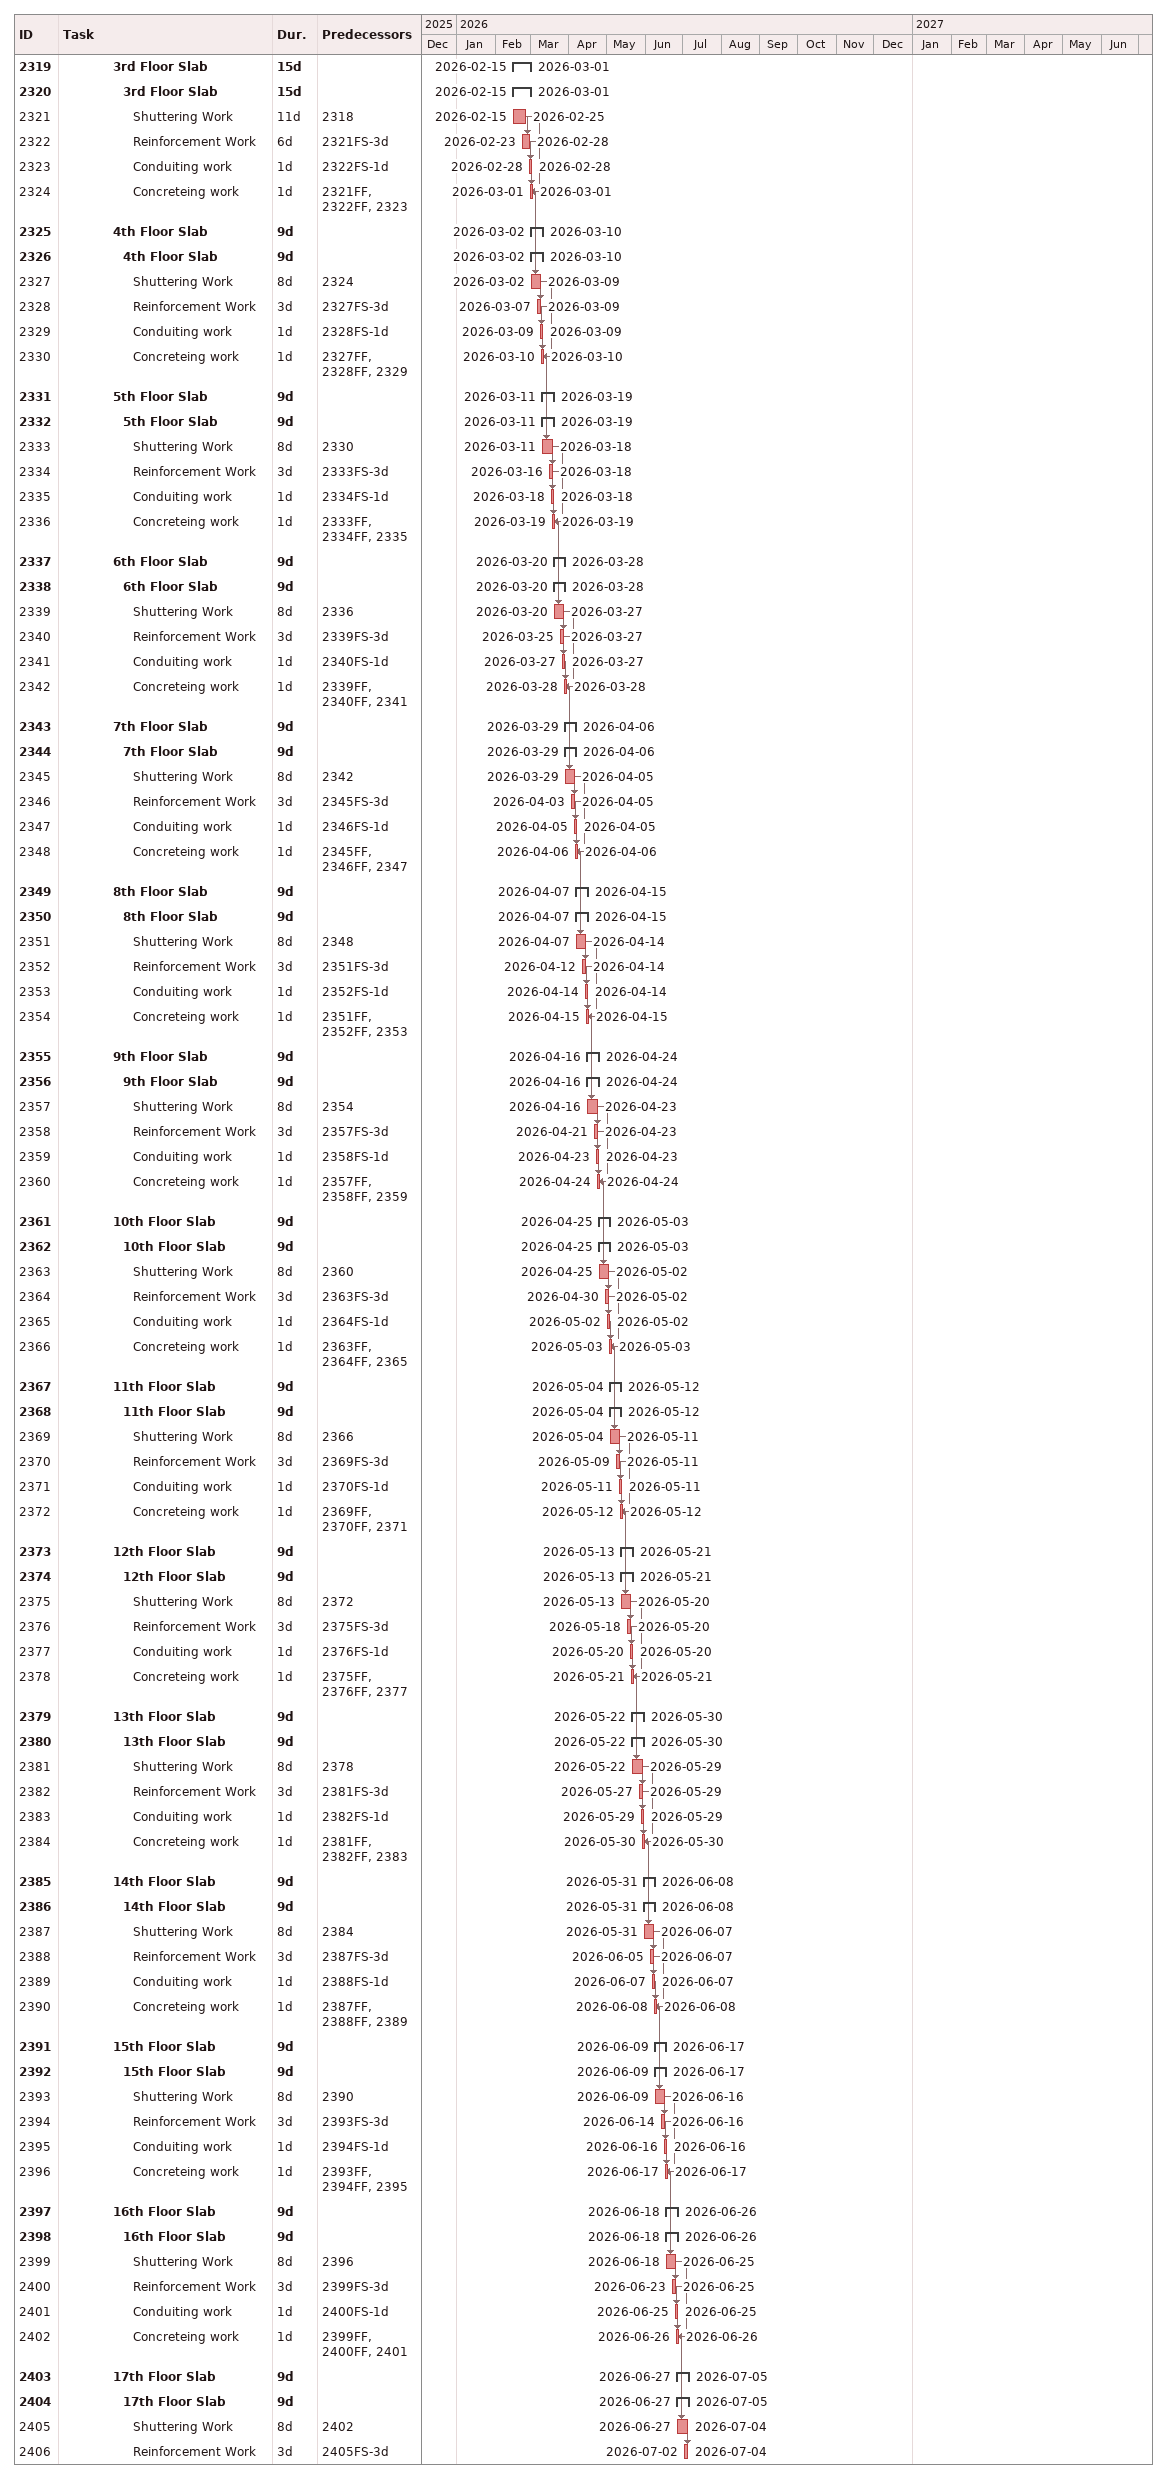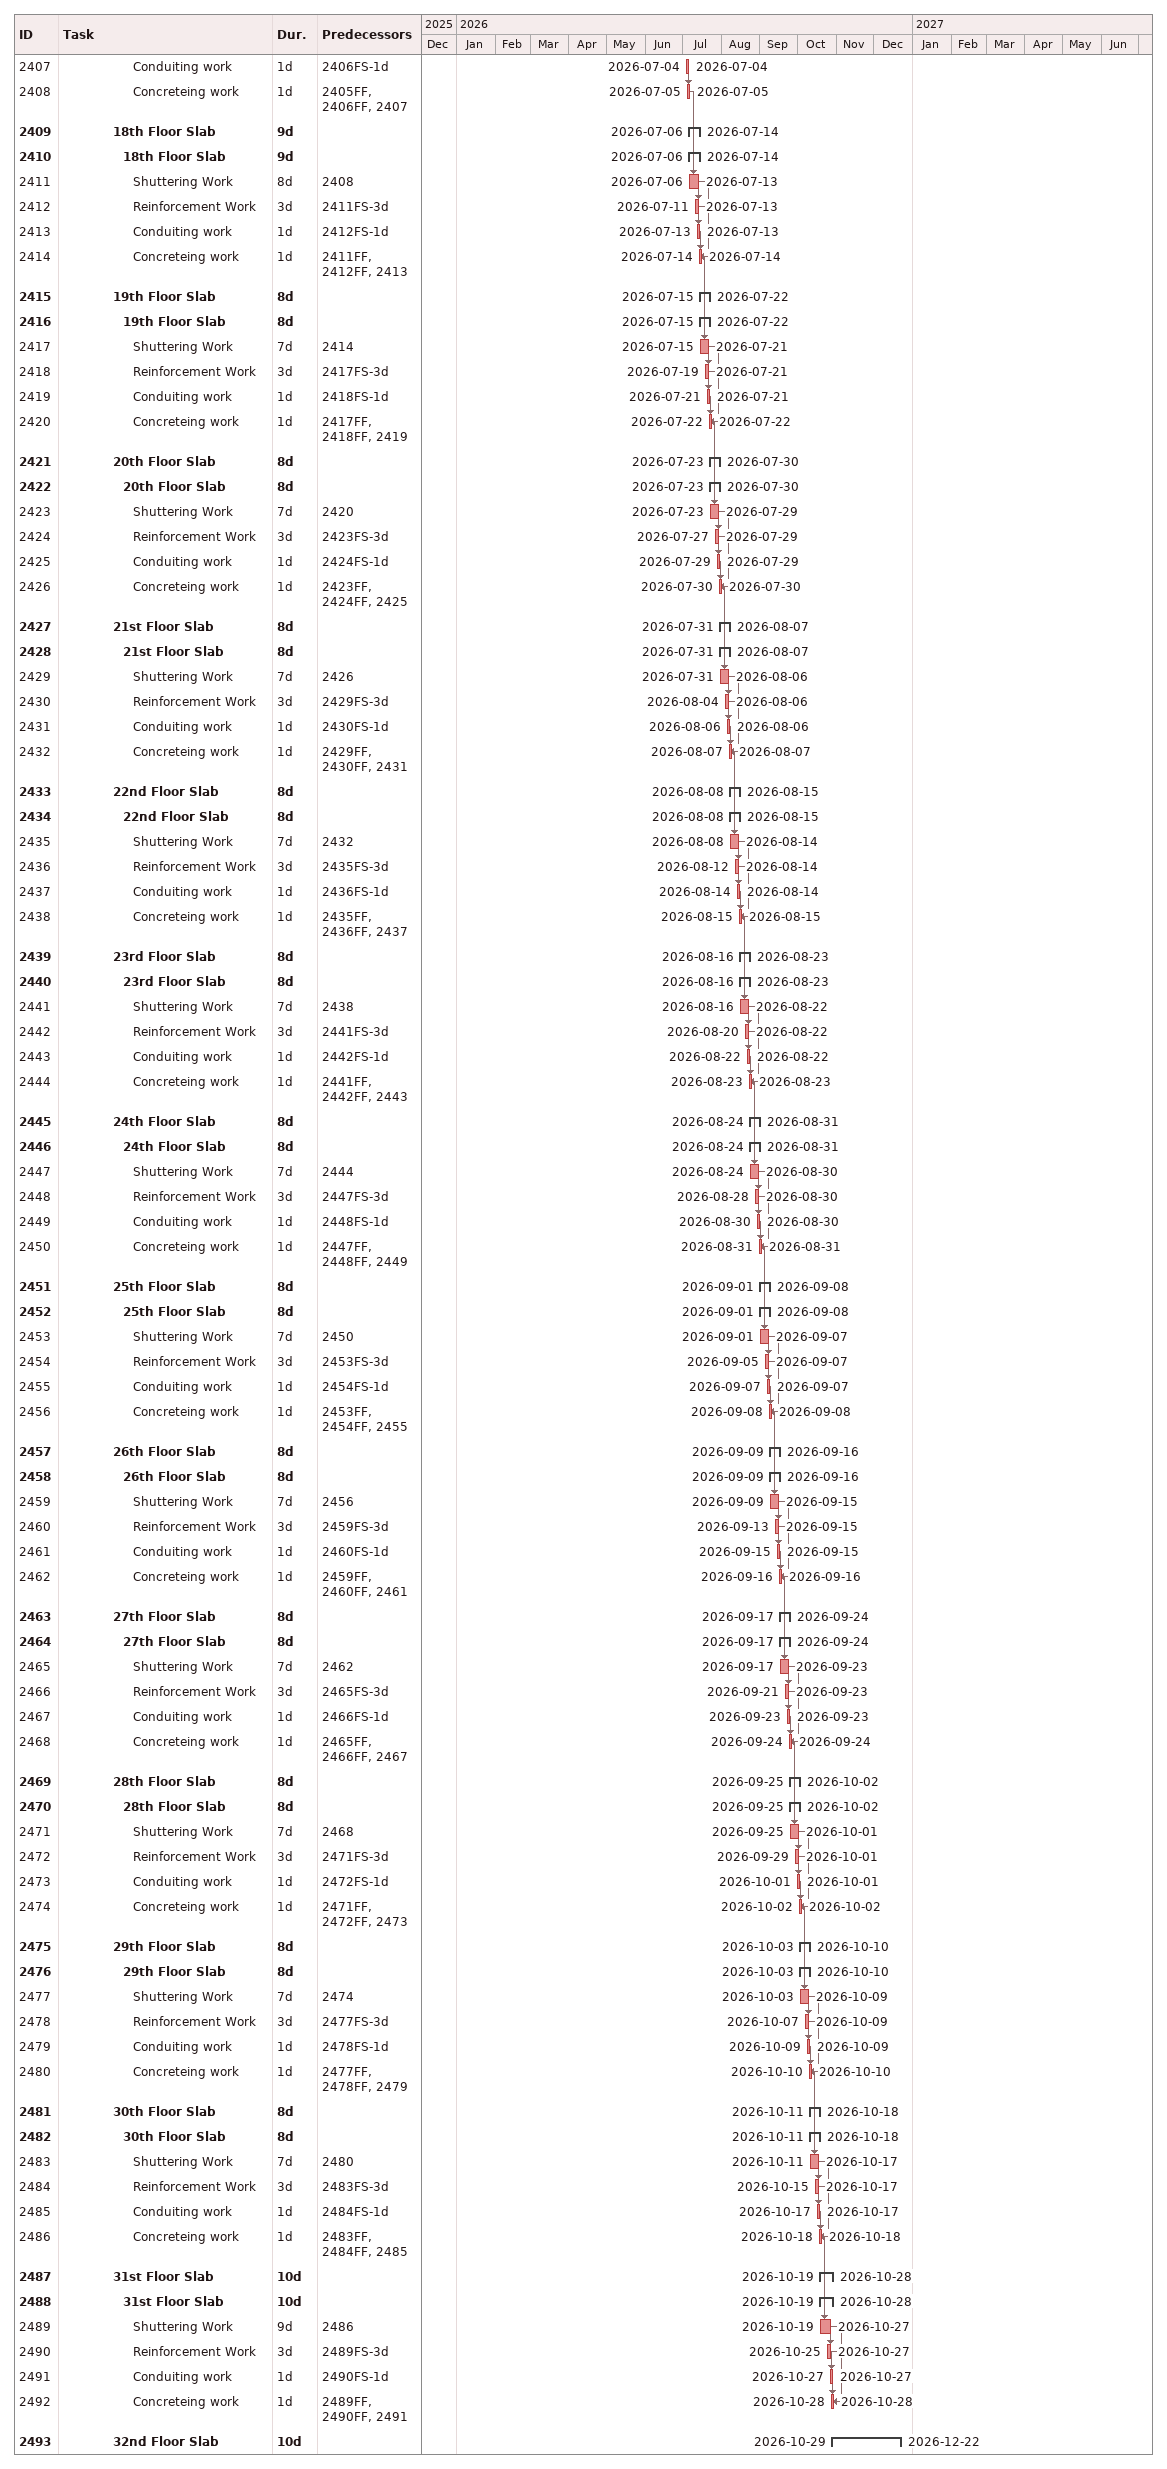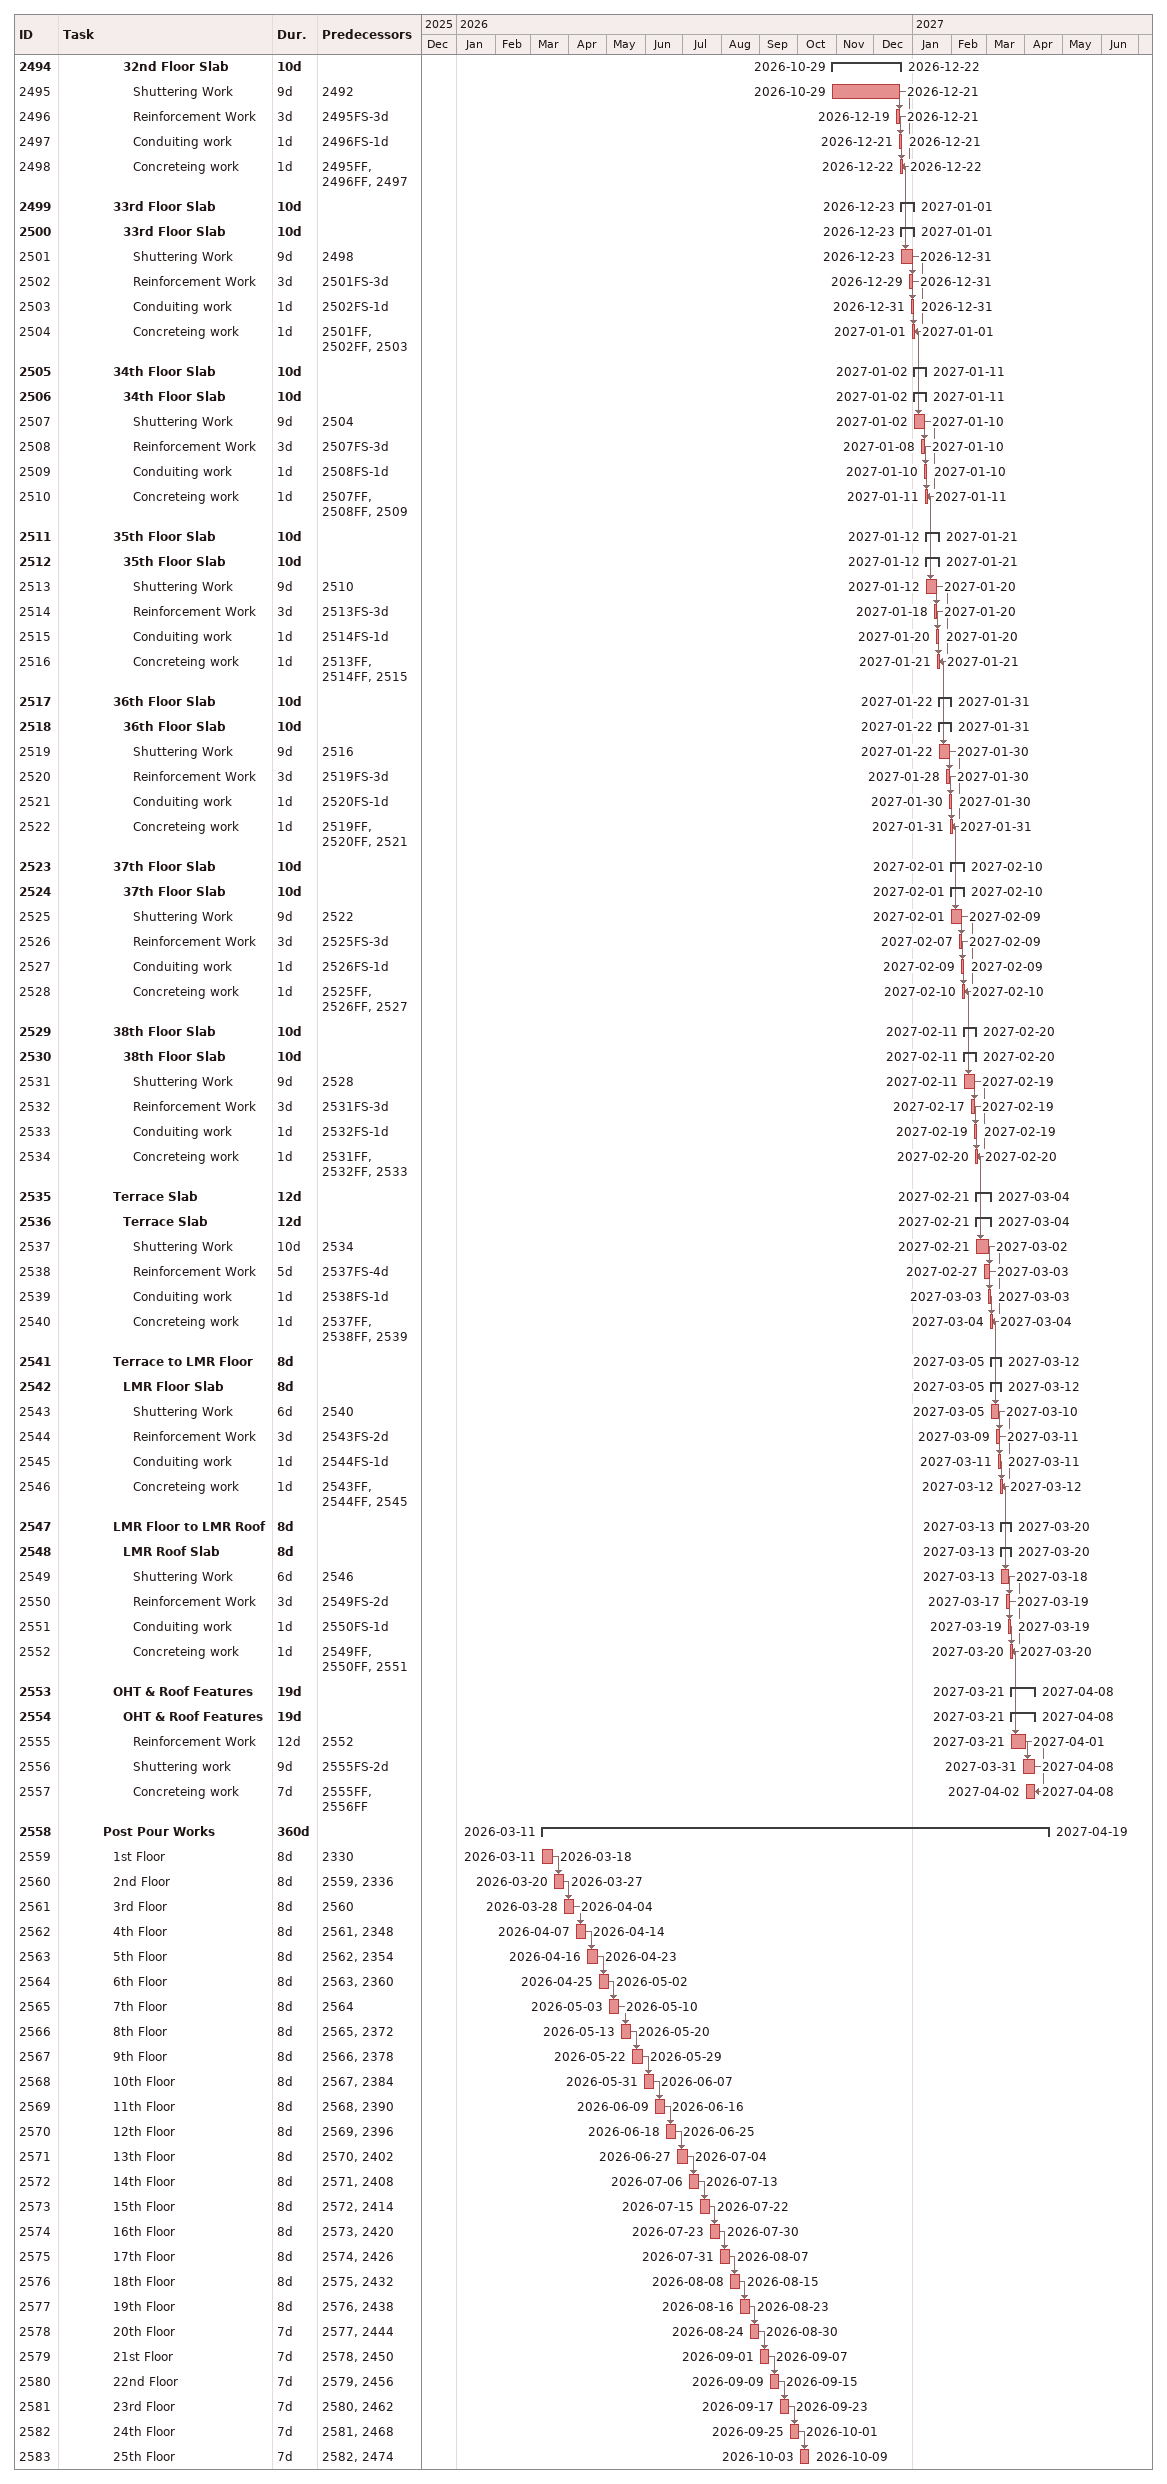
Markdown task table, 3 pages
| ID | Level | Task | Duration | Start | Finish | Predecessors |
|---|---|---|---|---|---|---|
| 2319 | 6 | **3rd Floor Slab** | 15d | 2026-02-15 | 2026-03-01 |  |
| 2320 | 7 | **3rd Floor Slab** | 15d | 2026-02-15 | 2026-03-01 |  |
| 2321 | 8 | Shuttering Work | 11d | 2026-02-15 | 2026-02-25 | 2318 |
| 2322 | 8 | Reinforcement Work | 6d | 2026-02-23 | 2026-02-28 | 2321FS-3d |
| 2323 | 8 | Conduiting work | 1d | 2026-02-28 | 2026-02-28 | 2322FS-1d |
| 2324 | 8 | Concreteing work | 1d | 2026-03-01 | 2026-03-01 | 2321FF, 2322FF, 2323 |
| 2325 | 6 | **4th Floor Slab** | 9d | 2026-03-02 | 2026-03-10 |  |
| 2326 | 7 | **4th Floor Slab** | 9d | 2026-03-02 | 2026-03-10 |  |
| 2327 | 8 | Shuttering Work | 8d | 2026-03-02 | 2026-03-09 | 2324 |
| 2328 | 8 | Reinforcement Work | 3d | 2026-03-07 | 2026-03-09 | 2327FS-3d |
| 2329 | 8 | Conduiting work | 1d | 2026-03-09 | 2026-03-09 | 2328FS-1d |
| 2330 | 8 | Concreteing work | 1d | 2026-03-10 | 2026-03-10 | 2327FF, 2328FF, 2329 |
| 2331 | 6 | **5th Floor Slab** | 9d | 2026-03-11 | 2026-03-19 |  |
| 2332 | 7 | **5th Floor Slab** | 9d | 2026-03-11 | 2026-03-19 |  |
| 2333 | 8 | Shuttering Work | 8d | 2026-03-11 | 2026-03-18 | 2330 |
| 2334 | 8 | Reinforcement Work | 3d | 2026-03-16 | 2026-03-18 | 2333FS-3d |
| 2335 | 8 | Conduiting work | 1d | 2026-03-18 | 2026-03-18 | 2334FS-1d |
| 2336 | 8 | Concreteing work | 1d | 2026-03-19 | 2026-03-19 | 2333FF, 2334FF, 2335 |
| 2337 | 6 | **6th Floor Slab** | 9d | 2026-03-20 | 2026-03-28 |  |
| 2338 | 7 | **6th Floor Slab** | 9d | 2026-03-20 | 2026-03-28 |  |
| 2339 | 8 | Shuttering Work | 8d | 2026-03-20 | 2026-03-27 | 2336 |
| 2340 | 8 | Reinforcement Work | 3d | 2026-03-25 | 2026-03-27 | 2339FS-3d |
| 2341 | 8 | Conduiting work | 1d | 2026-03-27 | 2026-03-27 | 2340FS-1d |
| 2342 | 8 | Concreteing work | 1d | 2026-03-28 | 2026-03-28 | 2339FF, 2340FF, 2341 |
| 2343 | 6 | **7th Floor Slab** | 9d | 2026-03-29 | 2026-04-06 |  |
| 2344 | 7 | **7th Floor Slab** | 9d | 2026-03-29 | 2026-04-06 |  |
| 2345 | 8 | Shuttering Work | 8d | 2026-03-29 | 2026-04-05 | 2342 |
| 2346 | 8 | Reinforcement Work | 3d | 2026-04-03 | 2026-04-05 | 2345FS-3d |
| 2347 | 8 | Conduiting work | 1d | 2026-04-05 | 2026-04-05 | 2346FS-1d |
| 2348 | 8 | Concreteing work | 1d | 2026-04-06 | 2026-04-06 | 2345FF, 2346FF, 2347 |
| 2349 | 6 | **8th Floor Slab** | 9d | 2026-04-07 | 2026-04-15 |  |
| 2350 | 7 | **8th Floor Slab** | 9d | 2026-04-07 | 2026-04-15 |  |
| 2351 | 8 | Shuttering Work | 8d | 2026-04-07 | 2026-04-14 | 2348 |
| 2352 | 8 | Reinforcement Work | 3d | 2026-04-12 | 2026-04-14 | 2351FS-3d |
| 2353 | 8 | Conduiting work | 1d | 2026-04-14 | 2026-04-14 | 2352FS-1d |
| 2354 | 8 | Concreteing work | 1d | 2026-04-15 | 2026-04-15 | 2351FF, 2352FF, 2353 |
| 2355 | 6 | **9th Floor Slab** | 9d | 2026-04-16 | 2026-04-24 |  |
| 2356 | 7 | **9th Floor Slab** | 9d | 2026-04-16 | 2026-04-24 |  |
| 2357 | 8 | Shuttering Work | 8d | 2026-04-16 | 2026-04-23 | 2354 |
| 2358 | 8 | Reinforcement Work | 3d | 2026-04-21 | 2026-04-23 | 2357FS-3d |
| 2359 | 8 | Conduiting work | 1d | 2026-04-23 | 2026-04-23 | 2358FS-1d |
| 2360 | 8 | Concreteing work | 1d | 2026-04-24 | 2026-04-24 | 2357FF, 2358FF, 2359 |
| 2361 | 6 | **10th Floor Slab** | 9d | 2026-04-25 | 2026-05-03 |  |
| 2362 | 7 | **10th Floor Slab** | 9d | 2026-04-25 | 2026-05-03 |  |
| 2363 | 8 | Shuttering Work | 8d | 2026-04-25 | 2026-05-02 | 2360 |
| 2364 | 8 | Reinforcement Work | 3d | 2026-04-30 | 2026-05-02 | 2363FS-3d |
| 2365 | 8 | Conduiting work | 1d | 2026-05-02 | 2026-05-02 | 2364FS-1d |
| 2366 | 8 | Concreteing work | 1d | 2026-05-03 | 2026-05-03 | 2363FF, 2364FF, 2365 |
| 2367 | 6 | **11th Floor Slab** | 9d | 2026-05-04 | 2026-05-12 |  |
| 2368 | 7 | **11th Floor Slab** | 9d | 2026-05-04 | 2026-05-12 |  |
| 2369 | 8 | Shuttering Work | 8d | 2026-05-04 | 2026-05-11 | 2366 |
| 2370 | 8 | Reinforcement Work | 3d | 2026-05-09 | 2026-05-11 | 2369FS-3d |
| 2371 | 8 | Conduiting work | 1d | 2026-05-11 | 2026-05-11 | 2370FS-1d |
| 2372 | 8 | Concreteing work | 1d | 2026-05-12 | 2026-05-12 | 2369FF, 2370FF, 2371 |
| 2373 | 6 | **12th Floor Slab** | 9d | 2026-05-13 | 2026-05-21 |  |
| 2374 | 7 | **12th Floor Slab** | 9d | 2026-05-13 | 2026-05-21 |  |
| 2375 | 8 | Shuttering Work | 8d | 2026-05-13 | 2026-05-20 | 2372 |
| 2376 | 8 | Reinforcement Work | 3d | 2026-05-18 | 2026-05-20 | 2375FS-3d |
| 2377 | 8 | Conduiting work | 1d | 2026-05-20 | 2026-05-20 | 2376FS-1d |
| 2378 | 8 | Concreteing work | 1d | 2026-05-21 | 2026-05-21 | 2375FF, 2376FF, 2377 |
| 2379 | 6 | **13th Floor Slab** | 9d | 2026-05-22 | 2026-05-30 |  |
| 2380 | 7 | **13th Floor Slab** | 9d | 2026-05-22 | 2026-05-30 |  |
| 2381 | 8 | Shuttering Work | 8d | 2026-05-22 | 2026-05-29 | 2378 |
| 2382 | 8 | Reinforcement Work | 3d | 2026-05-27 | 2026-05-29 | 2381FS-3d |
| 2383 | 8 | Conduiting work | 1d | 2026-05-29 | 2026-05-29 | 2382FS-1d |
| 2384 | 8 | Concreteing work | 1d | 2026-05-30 | 2026-05-30 | 2381FF, 2382FF, 2383 |
| 2385 | 6 | **14th Floor Slab** | 9d | 2026-05-31 | 2026-06-08 |  |
| 2386 | 7 | **14th Floor Slab** | 9d | 2026-05-31 | 2026-06-08 |  |
| 2387 | 8 | Shuttering Work | 8d | 2026-05-31 | 2026-06-07 | 2384 |
| 2388 | 8 | Reinforcement Work | 3d | 2026-06-05 | 2026-06-07 | 2387FS-3d |
| 2389 | 8 | Conduiting work | 1d | 2026-06-07 | 2026-06-07 | 2388FS-1d |
| 2390 | 8 | Concreteing work | 1d | 2026-06-08 | 2026-06-08 | 2387FF, 2388FF, 2389 |
| 2391 | 6 | **15th Floor Slab** | 9d | 2026-06-09 | 2026-06-17 |  |
| 2392 | 7 | **15th Floor Slab** | 9d | 2026-06-09 | 2026-06-17 |  |
| 2393 | 8 | Shuttering Work | 8d | 2026-06-09 | 2026-06-16 | 2390 |
| 2394 | 8 | Reinforcement Work | 3d | 2026-06-14 | 2026-06-16 | 2393FS-3d |
| 2395 | 8 | Conduiting work | 1d | 2026-06-16 | 2026-06-16 | 2394FS-1d |
| 2396 | 8 | Concreteing work | 1d | 2026-06-17 | 2026-06-17 | 2393FF, 2394FF, 2395 |
| 2397 | 6 | **16th Floor Slab** | 9d | 2026-06-18 | 2026-06-26 |  |
| 2398 | 7 | **16th Floor Slab** | 9d | 2026-06-18 | 2026-06-26 |  |
| 2399 | 8 | Shuttering Work | 8d | 2026-06-18 | 2026-06-25 | 2396 |
| 2400 | 8 | Reinforcement Work | 3d | 2026-06-23 | 2026-06-25 | 2399FS-3d |
| 2401 | 8 | Conduiting work | 1d | 2026-06-25 | 2026-06-25 | 2400FS-1d |
| 2402 | 8 | Concreteing work | 1d | 2026-06-26 | 2026-06-26 | 2399FF, 2400FF, 2401 |
| 2403 | 6 | **17th Floor Slab** | 9d | 2026-06-27 | 2026-07-05 |  |
| 2404 | 7 | **17th Floor Slab** | 9d | 2026-06-27 | 2026-07-05 |  |
| 2405 | 8 | Shuttering Work | 8d | 2026-06-27 | 2026-07-04 | 2402 |
| 2406 | 8 | Reinforcement Work | 3d | 2026-07-02 | 2026-07-04 | 2405FS-3d |
| 2407 | 8 | Conduiting work | 1d | 2026-07-04 | 2026-07-04 | 2406FS-1d |
| 2408 | 8 | Concreteing work | 1d | 2026-07-05 | 2026-07-05 | 2405FF, 2406FF, 2407 |
| 2409 | 6 | **18th Floor Slab** | 9d | 2026-07-06 | 2026-07-14 |  |
| 2410 | 7 | **18th Floor Slab** | 9d | 2026-07-06 | 2026-07-14 |  |
| 2411 | 8 | Shuttering Work | 8d | 2026-07-06 | 2026-07-13 | 2408 |
| 2412 | 8 | Reinforcement Work | 3d | 2026-07-11 | 2026-07-13 | 2411FS-3d |
| 2413 | 8 | Conduiting work | 1d | 2026-07-13 | 2026-07-13 | 2412FS-1d |
| 2414 | 8 | Concreteing work | 1d | 2026-07-14 | 2026-07-14 | 2411FF, 2412FF, 2413 |
| 2415 | 6 | **19th Floor Slab** | 8d | 2026-07-15 | 2026-07-22 |  |
| 2416 | 7 | **19th Floor Slab** | 8d | 2026-07-15 | 2026-07-22 |  |
| 2417 | 8 | Shuttering Work | 7d | 2026-07-15 | 2026-07-21 | 2414 |
| 2418 | 8 | Reinforcement Work | 3d | 2026-07-19 | 2026-07-21 | 2417FS-3d |
| 2419 | 8 | Conduiting work | 1d | 2026-07-21 | 2026-07-21 | 2418FS-1d |
| 2420 | 8 | Concreteing work | 1d | 2026-07-22 | 2026-07-22 | 2417FF, 2418FF, 2419 |
| 2421 | 6 | **20th Floor Slab** | 8d | 2026-07-23 | 2026-07-30 |  |
| 2422 | 7 | **20th Floor Slab** | 8d | 2026-07-23 | 2026-07-30 |  |
| 2423 | 8 | Shuttering Work | 7d | 2026-07-23 | 2026-07-29 | 2420 |
| 2424 | 8 | Reinforcement Work | 3d | 2026-07-27 | 2026-07-29 | 2423FS-3d |
| 2425 | 8 | Conduiting work | 1d | 2026-07-29 | 2026-07-29 | 2424FS-1d |
| 2426 | 8 | Concreteing work | 1d | 2026-07-30 | 2026-07-30 | 2423FF, 2424FF, 2425 |
| 2427 | 6 | **21st Floor Slab** | 8d | 2026-07-31 | 2026-08-07 |  |
| 2428 | 7 | **21st Floor Slab** | 8d | 2026-07-31 | 2026-08-07 |  |
| 2429 | 8 | Shuttering Work | 7d | 2026-07-31 | 2026-08-06 | 2426 |
| 2430 | 8 | Reinforcement Work | 3d | 2026-08-04 | 2026-08-06 | 2429FS-3d |
| 2431 | 8 | Conduiting work | 1d | 2026-08-06 | 2026-08-06 | 2430FS-1d |
| 2432 | 8 | Concreteing work | 1d | 2026-08-07 | 2026-08-07 | 2429FF, 2430FF, 2431 |
| 2433 | 6 | **22nd Floor Slab** | 8d | 2026-08-08 | 2026-08-15 |  |
| 2434 | 7 | **22nd Floor Slab** | 8d | 2026-08-08 | 2026-08-15 |  |
| 2435 | 8 | Shuttering Work | 7d | 2026-08-08 | 2026-08-14 | 2432 |
| 2436 | 8 | Reinforcement Work | 3d | 2026-08-12 | 2026-08-14 | 2435FS-3d |
| 2437 | 8 | Conduiting work | 1d | 2026-08-14 | 2026-08-14 | 2436FS-1d |
| 2438 | 8 | Concreteing work | 1d | 2026-08-15 | 2026-08-15 | 2435FF, 2436FF, 2437 |
| 2439 | 6 | **23rd Floor Slab** | 8d | 2026-08-16 | 2026-08-23 |  |
| 2440 | 7 | **23rd Floor Slab** | 8d | 2026-08-16 | 2026-08-23 |  |
| 2441 | 8 | Shuttering Work | 7d | 2026-08-16 | 2026-08-22 | 2438 |
| 2442 | 8 | Reinforcement Work | 3d | 2026-08-20 | 2026-08-22 | 2441FS-3d |
| 2443 | 8 | Conduiting work | 1d | 2026-08-22 | 2026-08-22 | 2442FS-1d |
| 2444 | 8 | Concreteing work | 1d | 2026-08-23 | 2026-08-23 | 2441FF, 2442FF, 2443 |
| 2445 | 6 | **24th Floor Slab** | 8d | 2026-08-24 | 2026-08-31 |  |
| 2446 | 7 | **24th Floor Slab** | 8d | 2026-08-24 | 2026-08-31 |  |
| 2447 | 8 | Shuttering Work | 7d | 2026-08-24 | 2026-08-30 | 2444 |
| 2448 | 8 | Reinforcement Work | 3d | 2026-08-28 | 2026-08-30 | 2447FS-3d |
| 2449 | 8 | Conduiting work | 1d | 2026-08-30 | 2026-08-30 | 2448FS-1d |
| 2450 | 8 | Concreteing work | 1d | 2026-08-31 | 2026-08-31 | 2447FF, 2448FF, 2449 |
| 2451 | 6 | **25th Floor Slab** | 8d | 2026-09-01 | 2026-09-08 |  |
| 2452 | 7 | **25th Floor Slab** | 8d | 2026-09-01 | 2026-09-08 |  |
| 2453 | 8 | Shuttering Work | 7d | 2026-09-01 | 2026-09-07 | 2450 |
| 2454 | 8 | Reinforcement Work | 3d | 2026-09-05 | 2026-09-07 | 2453FS-3d |
| 2455 | 8 | Conduiting work | 1d | 2026-09-07 | 2026-09-07 | 2454FS-1d |
| 2456 | 8 | Concreteing work | 1d | 2026-09-08 | 2026-09-08 | 2453FF, 2454FF, 2455 |
| 2457 | 6 | **26th Floor Slab** | 8d | 2026-09-09 | 2026-09-16 |  |
| 2458 | 7 | **26th Floor Slab** | 8d | 2026-09-09 | 2026-09-16 |  |
| 2459 | 8 | Shuttering Work | 7d | 2026-09-09 | 2026-09-15 | 2456 |
| 2460 | 8 | Reinforcement Work | 3d | 2026-09-13 | 2026-09-15 | 2459FS-3d |
| 2461 | 8 | Conduiting work | 1d | 2026-09-15 | 2026-09-15 | 2460FS-1d |
| 2462 | 8 | Concreteing work | 1d | 2026-09-16 | 2026-09-16 | 2459FF, 2460FF, 2461 |
| 2463 | 6 | **27th Floor Slab** | 8d | 2026-09-17 | 2026-09-24 |  |
| 2464 | 7 | **27th Floor Slab** | 8d | 2026-09-17 | 2026-09-24 |  |
| 2465 | 8 | Shuttering Work | 7d | 2026-09-17 | 2026-09-23 | 2462 |
| 2466 | 8 | Reinforcement Work | 3d | 2026-09-21 | 2026-09-23 | 2465FS-3d |
| 2467 | 8 | Conduiting work | 1d | 2026-09-23 | 2026-09-23 | 2466FS-1d |
| 2468 | 8 | Concreteing work | 1d | 2026-09-24 | 2026-09-24 | 2465FF, 2466FF, 2467 |
| 2469 | 6 | **28th Floor Slab** | 8d | 2026-09-25 | 2026-10-02 |  |
| 2470 | 7 | **28th Floor Slab** | 8d | 2026-09-25 | 2026-10-02 |  |
| 2471 | 8 | Shuttering Work | 7d | 2026-09-25 | 2026-10-01 | 2468 |
| 2472 | 8 | Reinforcement Work | 3d | 2026-09-29 | 2026-10-01 | 2471FS-3d |
| 2473 | 8 | Conduiting work | 1d | 2026-10-01 | 2026-10-01 | 2472FS-1d |
| 2474 | 8 | Concreteing work | 1d | 2026-10-02 | 2026-10-02 | 2471FF, 2472FF, 2473 |
| 2475 | 6 | **29th Floor Slab** | 8d | 2026-10-03 | 2026-10-10 |  |
| 2476 | 7 | **29th Floor Slab** | 8d | 2026-10-03 | 2026-10-10 |  |
| 2477 | 8 | Shuttering Work | 7d | 2026-10-03 | 2026-10-09 | 2474 |
| 2478 | 8 | Reinforcement Work | 3d | 2026-10-07 | 2026-10-09 | 2477FS-3d |
| 2479 | 8 | Conduiting work | 1d | 2026-10-09 | 2026-10-09 | 2478FS-1d |
| 2480 | 8 | Concreteing work | 1d | 2026-10-10 | 2026-10-10 | 2477FF, 2478FF, 2479 |
| 2481 | 6 | **30th Floor Slab** | 8d | 2026-10-11 | 2026-10-18 |  |
| 2482 | 7 | **30th Floor Slab** | 8d | 2026-10-11 | 2026-10-18 |  |
| 2483 | 8 | Shuttering Work | 7d | 2026-10-11 | 2026-10-17 | 2480 |
| 2484 | 8 | Reinforcement Work | 3d | 2026-10-15 | 2026-10-17 | 2483FS-3d |
| 2485 | 8 | Conduiting work | 1d | 2026-10-17 | 2026-10-17 | 2484FS-1d |
| 2486 | 8 | Concreteing work | 1d | 2026-10-18 | 2026-10-18 | 2483FF, 2484FF, 2485 |
| 2487 | 6 | **31st Floor Slab** | 10d | 2026-10-19 | 2026-10-28 |  |
| 2488 | 7 | **31st Floor Slab** | 10d | 2026-10-19 | 2026-10-28 |  |
| 2489 | 8 | Shuttering Work | 9d | 2026-10-19 | 2026-10-27 | 2486 |
| 2490 | 8 | Reinforcement Work | 3d | 2026-10-25 | 2026-10-27 | 2489FS-3d |
| 2491 | 8 | Conduiting work | 1d | 2026-10-27 | 2026-10-27 | 2490FS-1d |
| 2492 | 8 | Concreteing work | 1d | 2026-10-28 | 2026-10-28 | 2489FF, 2490FF, 2491 |
| 2493 | 6 | **32nd Floor Slab** | 10d | 2026-10-29 | 2026-12-22 |  |
| 2494 | 7 | **32nd Floor Slab** | 10d | 2026-10-29 | 2026-12-22 |  |
| 2495 | 8 | Shuttering Work | 9d | 2026-10-29 | 2026-12-21 | 2492 |
| 2496 | 8 | Reinforcement Work | 3d | 2026-12-19 | 2026-12-21 | 2495FS-3d |
| 2497 | 8 | Conduiting work | 1d | 2026-12-21 | 2026-12-21 | 2496FS-1d |
| 2498 | 8 | Concreteing work | 1d | 2026-12-22 | 2026-12-22 | 2495FF, 2496FF, 2497 |
| 2499 | 6 | **33rd Floor Slab** | 10d | 2026-12-23 | 2027-01-01 |  |
| 2500 | 7 | **33rd Floor Slab** | 10d | 2026-12-23 | 2027-01-01 |  |
| 2501 | 8 | Shuttering Work | 9d | 2026-12-23 | 2026-12-31 | 2498 |
| 2502 | 8 | Reinforcement Work | 3d | 2026-12-29 | 2026-12-31 | 2501FS-3d |
| 2503 | 8 | Conduiting work | 1d | 2026-12-31 | 2026-12-31 | 2502FS-1d |
| 2504 | 8 | Concreteing work | 1d | 2027-01-01 | 2027-01-01 | 2501FF, 2502FF, 2503 |
| 2505 | 6 | **34th Floor Slab** | 10d | 2027-01-02 | 2027-01-11 |  |
| 2506 | 7 | **34th Floor Slab** | 10d | 2027-01-02 | 2027-01-11 |  |
| 2507 | 8 | Shuttering Work | 9d | 2027-01-02 | 2027-01-10 | 2504 |
| 2508 | 8 | Reinforcement Work | 3d | 2027-01-08 | 2027-01-10 | 2507FS-3d |
| 2509 | 8 | Conduiting work | 1d | 2027-01-10 | 2027-01-10 | 2508FS-1d |
| 2510 | 8 | Concreteing work | 1d | 2027-01-11 | 2027-01-11 | 2507FF, 2508FF, 2509 |
| 2511 | 6 | **35th Floor Slab** | 10d | 2027-01-12 | 2027-01-21 |  |
| 2512 | 7 | **35th Floor Slab** | 10d | 2027-01-12 | 2027-01-21 |  |
| 2513 | 8 | Shuttering Work | 9d | 2027-01-12 | 2027-01-20 | 2510 |
| 2514 | 8 | Reinforcement Work | 3d | 2027-01-18 | 2027-01-20 | 2513FS-3d |
| 2515 | 8 | Conduiting work | 1d | 2027-01-20 | 2027-01-20 | 2514FS-1d |
| 2516 | 8 | Concreteing work | 1d | 2027-01-21 | 2027-01-21 | 2513FF, 2514FF, 2515 |
| 2517 | 6 | **36th Floor Slab** | 10d | 2027-01-22 | 2027-01-31 |  |
| 2518 | 7 | **36th Floor Slab** | 10d | 2027-01-22 | 2027-01-31 |  |
| 2519 | 8 | Shuttering Work | 9d | 2027-01-22 | 2027-01-30 | 2516 |
| 2520 | 8 | Reinforcement Work | 3d | 2027-01-28 | 2027-01-30 | 2519FS-3d |
| 2521 | 8 | Conduiting work | 1d | 2027-01-30 | 2027-01-30 | 2520FS-1d |
| 2522 | 8 | Concreteing work | 1d | 2027-01-31 | 2027-01-31 | 2519FF, 2520FF, 2521 |
| 2523 | 6 | **37th Floor Slab** | 10d | 2027-02-01 | 2027-02-10 |  |
| 2524 | 7 | **37th Floor Slab** | 10d | 2027-02-01 | 2027-02-10 |  |
| 2525 | 8 | Shuttering Work | 9d | 2027-02-01 | 2027-02-09 | 2522 |
| 2526 | 8 | Reinforcement Work | 3d | 2027-02-07 | 2027-02-09 | 2525FS-3d |
| 2527 | 8 | Conduiting work | 1d | 2027-02-09 | 2027-02-09 | 2526FS-1d |
| 2528 | 8 | Concreteing work | 1d | 2027-02-10 | 2027-02-10 | 2525FF, 2526FF, 2527 |
| 2529 | 6 | **38th Floor Slab** | 10d | 2027-02-11 | 2027-02-20 |  |
| 2530 | 7 | **38th Floor Slab** | 10d | 2027-02-11 | 2027-02-20 |  |
| 2531 | 8 | Shuttering Work | 9d | 2027-02-11 | 2027-02-19 | 2528 |
| 2532 | 8 | Reinforcement Work | 3d | 2027-02-17 | 2027-02-19 | 2531FS-3d |
| 2533 | 8 | Conduiting work | 1d | 2027-02-19 | 2027-02-19 | 2532FS-1d |
| 2534 | 8 | Concreteing work | 1d | 2027-02-20 | 2027-02-20 | 2531FF, 2532FF, 2533 |
| 2535 | 6 | **Terrace Slab** | 12d | 2027-02-21 | 2027-03-04 |  |
| 2536 | 7 | **Terrace Slab** | 12d | 2027-02-21 | 2027-03-04 |  |
| 2537 | 8 | Shuttering Work | 10d | 2027-02-21 | 2027-03-02 | 2534 |
| 2538 | 8 | Reinforcement Work | 5d | 2027-02-27 | 2027-03-03 | 2537FS-4d |
| 2539 | 8 | Conduiting work | 1d | 2027-03-03 | 2027-03-03 | 2538FS-1d |
| 2540 | 8 | Concreteing work | 1d | 2027-03-04 | 2027-03-04 | 2537FF, 2538FF, 2539 |
| 2541 | 6 | **Terrace to LMR Floor** | 8d | 2027-03-05 | 2027-03-12 |  |
| 2542 | 7 | **LMR Floor Slab** | 8d | 2027-03-05 | 2027-03-12 |  |
| 2543 | 8 | Shuttering Work | 6d | 2027-03-05 | 2027-03-10 | 2540 |
| 2544 | 8 | Reinforcement Work | 3d | 2027-03-09 | 2027-03-11 | 2543FS-2d |
| 2545 | 8 | Conduiting work | 1d | 2027-03-11 | 2027-03-11 | 2544FS-1d |
| 2546 | 8 | Concreteing work | 1d | 2027-03-12 | 2027-03-12 | 2543FF, 2544FF, 2545 |
| 2547 | 6 | **LMR Floor to LMR Roof** | 8d | 2027-03-13 | 2027-03-20 |  |
| 2548 | 7 | **LMR Roof Slab** | 8d | 2027-03-13 | 2027-03-20 |  |
| 2549 | 8 | Shuttering Work | 6d | 2027-03-13 | 2027-03-18 | 2546 |
| 2550 | 8 | Reinforcement Work | 3d | 2027-03-17 | 2027-03-19 | 2549FS-2d |
| 2551 | 8 | Conduiting work | 1d | 2027-03-19 | 2027-03-19 | 2550FS-1d |
| 2552 | 8 | Concreteing work | 1d | 2027-03-20 | 2027-03-20 | 2549FF, 2550FF, 2551 |
| 2553 | 6 | **OHT & Roof Features** | 19d | 2027-03-21 | 2027-04-08 |  |
| 2554 | 7 | **OHT & Roof Features** | 19d | 2027-03-21 | 2027-04-08 |  |
| 2555 | 8 | Reinforcement Work | 12d | 2027-03-21 | 2027-04-01 | 2552 |
| 2556 | 8 | Shuttering work | 9d | 2027-03-31 | 2027-04-08 | 2555FS-2d |
| 2557 | 8 | Concreteing work | 7d | 2027-04-02 | 2027-04-08 | 2555FF, 2556FF |
| 2558 | 5 | **Post Pour Works** | 360d | 2026-03-11 | 2027-04-19 |  |
| 2559 | 6 | 1st Floor | 8d | 2026-03-11 | 2026-03-18 | 2330 |
| 2560 | 6 | 2nd Floor | 8d | 2026-03-20 | 2026-03-27 | 2559, 2336 |
| 2561 | 6 | 3rd Floor | 8d | 2026-03-28 | 2026-04-04 | 2560 |
| 2562 | 6 | 4th Floor | 8d | 2026-04-07 | 2026-04-14 | 2561, 2348 |
| 2563 | 6 | 5th Floor | 8d | 2026-04-16 | 2026-04-23 | 2562, 2354 |
| 2564 | 6 | 6th Floor | 8d | 2026-04-25 | 2026-05-02 | 2563, 2360 |
| 2565 | 6 | 7th Floor | 8d | 2026-05-03 | 2026-05-10 | 2564 |
| 2566 | 6 | 8th Floor | 8d | 2026-05-13 | 2026-05-20 | 2565, 2372 |
| 2567 | 6 | 9th Floor | 8d | 2026-05-22 | 2026-05-29 | 2566, 2378 |
| 2568 | 6 | 10th Floor | 8d | 2026-05-31 | 2026-06-07 | 2567, 2384 |
| 2569 | 6 | 11th Floor | 8d | 2026-06-09 | 2026-06-16 | 2568, 2390 |
| 2570 | 6 | 12th Floor | 8d | 2026-06-18 | 2026-06-25 | 2569, 2396 |
| 2571 | 6 | 13th Floor | 8d | 2026-06-27 | 2026-07-04 | 2570, 2402 |
| 2572 | 6 | 14th Floor | 8d | 2026-07-06 | 2026-07-13 | 2571, 2408 |
| 2573 | 6 | 15th Floor | 8d | 2026-07-15 | 2026-07-22 | 2572, 2414 |
| 2574 | 6 | 16th Floor | 8d | 2026-07-23 | 2026-07-30 | 2573, 2420 |
| 2575 | 6 | 17th Floor | 8d | 2026-07-31 | 2026-08-07 | 2574, 2426 |
| 2576 | 6 | 18th Floor | 8d | 2026-08-08 | 2026-08-15 | 2575, 2432 |
| 2577 | 6 | 19th Floor | 8d | 2026-08-16 | 2026-08-23 | 2576, 2438 |
| 2578 | 6 | 20th Floor | 7d | 2026-08-24 | 2026-08-30 | 2577, 2444 |
| 2579 | 6 | 21st Floor | 7d | 2026-09-01 | 2026-09-07 | 2578, 2450 |
| 2580 | 6 | 22nd Floor | 7d | 2026-09-09 | 2026-09-15 | 2579, 2456 |
| 2581 | 6 | 23rd Floor | 7d | 2026-09-17 | 2026-09-23 | 2580, 2462 |
| 2582 | 6 | 24th Floor | 7d | 2026-09-25 | 2026-10-01 | 2581, 2468 |
| 2583 | 6 | 25th Floor | 7d | 2026-10-03 | 2026-10-09 | 2582, 2474 |
